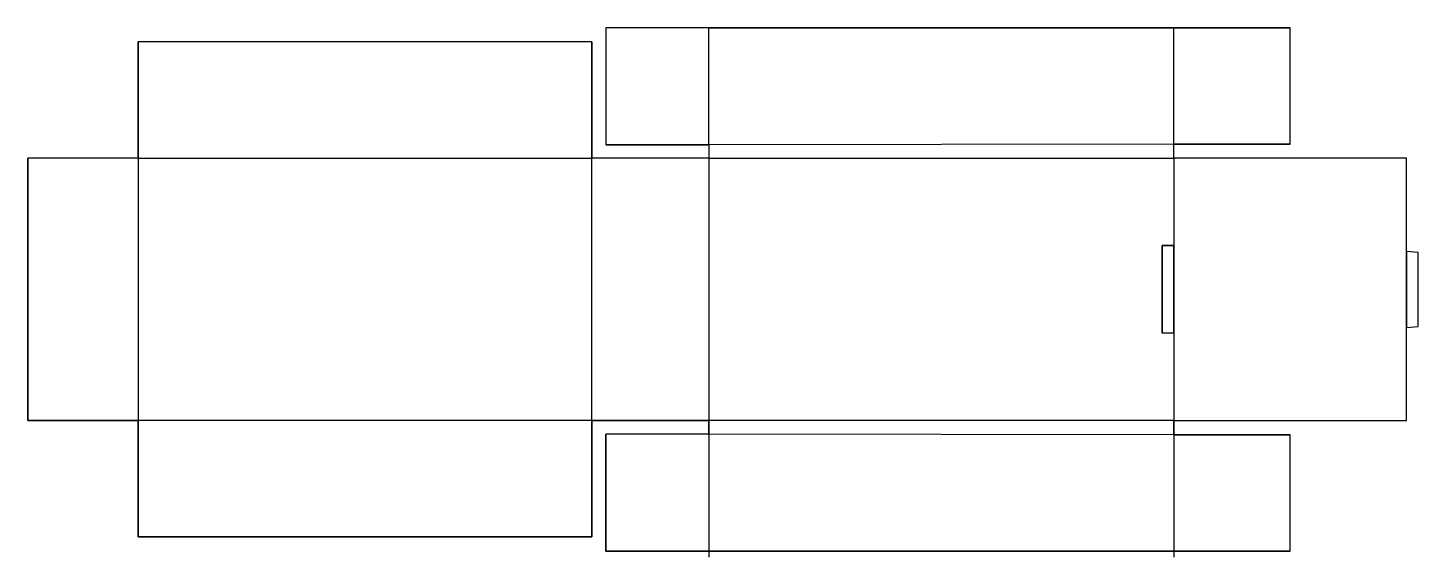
# Model space of a CAD drawing. Header units: millimetres. Extents: x -117 to 122, y -69 to 22.
import ezdxf

# ---------------------------------------------------------------- set-up
doc = ezdxf.new("R2010")
doc.units = ezdxf.units.MM
doc.layers.get('0').update_dxf_attribs({"linetype": 'CONTINUOUS'})

msp = doc.modelspace()

# ---------------------------------------------------------------- linework, layer by layer
for p, q in [((0, 22.42), (-17.66, 22.42)), ((-17.66, 22.42), (-17.66, 2.34)), ((0, 2.34), (0, 22.42)), ((0, 22.42), (99.87, 22.42)), ((79.87, 2.45), (79.87, 22.42)), ((99.87, 2.45), (99.87, 22.42)), ((-20.05, 20), (-97.99, 20)), ((-97.99, 0), (-97.99, 20)), ((-20.05, 20), (-20.05, 0)), ((79.87, 2.45), (0, 2.34)), ((79.87, 0), (79.87, 2.45)), ((99.87, 2.45), (79.87, 2.45)), ((0, 0), (-20.05, 0)), ((0, 2.34), (-17.66, 2.34)), ((0, 2.34), (0, 0)), ((0, 0), (79.87, 0)), ((0, 0), (0, -45.05)), ((79.87, 0), (79.87, -15)), ((119.87, 0), (79.87, 0)), ((119.87, -16), (119.87, 0)), ((-116.96, -45.05), (-116.96, 0)), ((-97.99, 0), (-116.96, 0)), ((-97.99, 0), (-20.05, 0)), ((-97.99, 0), (-97.99, -45.05)), ((-20.05, -45.05), (-20.05, 0)), ((79.87, -15), (77.87, -15)), ((77.87, -15), (77.87, -30.05)), ((79.87, -30.05), (79.87, -15)), ((119.87, -29.05), (119.87, -16)), ((79.87, -30.05), (77.87, -30.05)), ((79.87, -30.05), (79.87, -45.05)), ((119.87, -45.05), (119.87, -29.05)), ((-97.99, -45.05), (-116.96, -45.05)), ((-20.05, -45.05), (-97.99, -45.05)), ((-97.99, -65.05), (-97.99, -45.05)), ((0, -45.05), (-20.05, -45.05)), ((-20.05, -45.05), (-20.05, -65.05)), ((79.87, -45.05), (0, -45.05)), ((0, -47.4), (0, -45.05)), ((79.87, -45.05), (119.87, -45.05)), ((79.87, -45.05), (79.87, -47.5)), ((0, -47.4), (-17.66, -47.4)), ((-17.66, -67.47), (-17.66, -47.4)), ((0, -47.4), (0, -68.53)), ((79.87, -47.5), (0, -47.4)), ((79.87, -47.5), (99.87, -47.5)), ((79.87, -47.5), (79.87, -68.53)), ((99.87, -67.47), (99.87, -47.5)), ((-20.05, -65.05), (-97.99, -65.05)), ((99.87, -67.47), (-17.66, -67.47))]:
    msp.add_line(p, q)
for points in [[(0, 0), (-20.05, 0), (-20.05, 20), (-97.99, 20), (-97.99, 0), (-116.96, 0), (-116.96, -45.05), (-97.99, -45.05), (-97.99, -65.05), (-20.05, -65.05), (-20.05, -45.05), (0, -45.05), (0, -47.4), (-17.66, -47.4), (-17.66, -67.47), (99.87, -67.47), (99.87, -47.5), (79.87, -47.5), (79.87, -45.05), (119.87, -45.05), (119.87, -29.05), (119.87, -16), (119.87, 0), (79.87, 0), (79.87, 2.45), (99.87, 2.45), (99.87, 22.42), (-17.66, 22.42), (-17.66, 2.34), (0, 2.34)], [(77.87, -15), (79.87, -15), (79.87, -30.05), (77.87, -30.05)], [(121.87, -28.88), (121.87, -16.17), (119.87, -16), (119.87, -29.05)]]:
    msp.add_lwpolyline(points, close=True)

doc.saveas('drawing.dxf')
